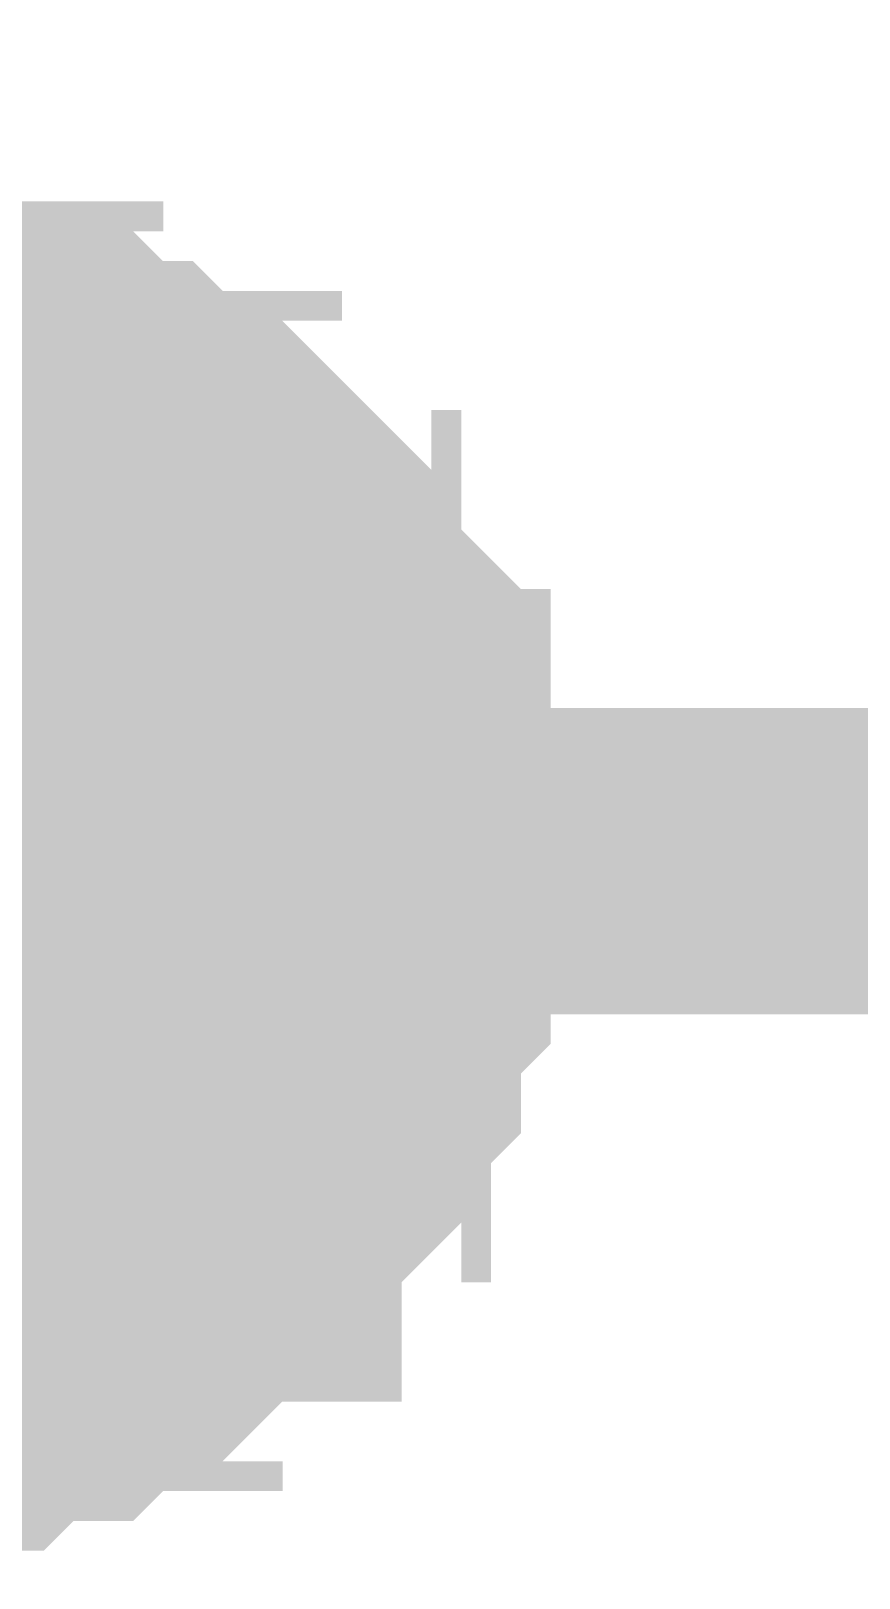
# Model space of a CAD drawing. Header units: inches. Extents: x 0 to 31.5, y 0 to 22.3.
# Drawn here: x 19.4058 to 19.4377, y 15.372 to 15.4316 of the extents above; entities that cross this region are included whole.
import ezdxf

# ---------------------------------------------------------------- set-up
doc = ezdxf.new("R2010")
doc.units = ezdxf.units.IN
doc.header["$MEASUREMENT"] = 0
doc.layers.add('Sheet', color=255, linetype='Continuous')

msp = doc.modelspace()

# ---------------------------------------------------------------- linework, layer by layer
at = {"layer": 'Sheet'}
for points in [[(21.099902, 14.399212, 0.0118, 0.0118, 0), (21.099902, 15.399588, 0.0118, 0.0118, 0), (20.199639, 15.399588, 0.0118, 0.0118, 0), (19.399278, 15.399588, 0.0118, 0.0118, 0), (19.399278, 15.499511, 0.0118, 0.0118, 0)], [(19.399278, 15.419113, 0.0118, 0.0118, 0), (19.400427, 15.419113, 0.0118, 0.0118, 0), (19.401575, 15.419113, 0.0118, 0.0118, 0), (19.402723, 15.419113, 0.0118, 0.0118, 0), (19.403871, 15.419113, 0.0118, 0.0118, 0), (19.40502, 15.419113, 0.0118, 0.0118, 0), (19.40502, 15.417965, 0.0118, 0.0118, 0), (19.406168, 15.417965, 0.0118, 0.0118, 0), (19.407316, 15.417965, 0.0118, 0.0118, 0), (19.408465, 15.416816, 0.0118, 0.0118, 0), (19.409613, 15.416816, 0.0118, 0.0118, 0), (19.409613, 15.416816, 0.0118, 0.0118, 0), (19.410761, 15.415667, 0.0118, 0.0118, 0), (19.411909, 15.415667, 0.0118, 0.0118, 0), (19.411909, 15.414519, 0.0118, 0.0118, 0), (19.413058, 15.414519, 0.0118, 0.0118, 0), (19.414206, 15.41337, 0.0118, 0.0118, 0), (19.414206, 15.41337, 0.0118, 0.0118, 0), (19.415354, 15.412222, 0.0118, 0.0118, 0), (19.415354, 15.411073, 0.0118, 0.0118, 0), (19.416503, 15.411073, 0.0118, 0.0118, 0), (19.416503, 15.409925, 0.0118, 0.0118, 0), (19.417651, 15.408776, 0.0118, 0.0118, 0), (19.417651, 15.408776, 0.0118, 0.0118, 0), (19.418799, 15.407628, 0.0118, 0.0118, 0), (19.418799, 15.406479, 0.0118, 0.0118, 0), (19.418799, 15.405331, 0.0118, 0.0118, 0), (19.418799, 15.404182, 0.0118, 0.0118, 0), (19.419948, 15.404182, 0.0118, 0.0118, 0), (19.419948, 15.403034, 0.0118, 0.0118, 0), (19.419948, 15.401885, 0.0118, 0.0118, 0), (19.419948, 15.400737, 0.0118, 0.0118, 0), (19.419948, 15.399588, 0.0118, 0.0118, 0)], [(19.399278, 15.419113, 0.0118, 0.0118, 0), (19.400427, 15.419113, 0.0118, 0.0118, 0), (19.401575, 15.419113, 0.0118, 0.0118, 0), (19.402723, 15.419113, 0.0118, 0.0118, 0), (19.403871, 15.419113, 0.0118, 0.0118, 0), (19.40502, 15.419113, 0.0118, 0.0118, 0), (19.40502, 15.417965, 0.0118, 0.0118, 0), (19.406168, 15.417965, 0.0118, 0.0118, 0), (19.407316, 15.417965, 0.0118, 0.0118, 0), (19.408465, 15.416816, 0.0118, 0.0118, 0), (19.409613, 15.416816, 0.0118, 0.0118, 0), (19.409613, 15.416816, 0.0118, 0.0118, 0), (19.410761, 15.415667, 0.0118, 0.0118, 0), (19.411909, 15.415667, 0.0118, 0.0118, 0), (19.411909, 15.414519, 0.0118, 0.0118, 0), (19.413058, 15.414519, 0.0118, 0.0118, 0), (19.414206, 15.41337, 0.0118, 0.0118, 0), (19.414206, 15.41337, 0.0118, 0.0118, 0), (19.415354, 15.412222, 0.0118, 0.0118, 0), (19.415354, 15.411073, 0.0118, 0.0118, 0), (19.416503, 15.411073, 0.0118, 0.0118, 0), (19.416503, 15.409925, 0.0118, 0.0118, 0), (19.417651, 15.408776, 0.0118, 0.0118, 0), (19.417651, 15.408776, 0.0118, 0.0118, 0), (19.418799, 15.407628, 0.0118, 0.0118, 0), (19.418799, 15.406479, 0.0118, 0.0118, 0), (19.418799, 15.405331, 0.0118, 0.0118, 0), (19.418799, 15.404182, 0.0118, 0.0118, 0), (19.419948, 15.404182, 0.0118, 0.0118, 0), (19.419948, 15.403034, 0.0118, 0.0118, 0), (19.419948, 15.401885, 0.0118, 0.0118, 0), (19.419948, 15.400737, 0.0118, 0.0118, 0), (19.419948, 15.399588, 0.0118, 0.0118, 0)], [(19.399278, 15.419113, 0.0118, 0.0118, 0), (19.400427, 15.419113, 0.0118, 0.0118, 0), (19.401575, 15.419113, 0.0118, 0.0118, 0), (19.402723, 15.419113, 0.0118, 0.0118, 0), (19.403871, 15.419113, 0.0118, 0.0118, 0), (19.40502, 15.419113, 0.0118, 0.0118, 0), (19.40502, 15.417965, 0.0118, 0.0118, 0), (19.406168, 15.417965, 0.0118, 0.0118, 0), (19.407316, 15.417965, 0.0118, 0.0118, 0), (19.408465, 15.416816, 0.0118, 0.0118, 0), (19.409613, 15.416816, 0.0118, 0.0118, 0), (19.409613, 15.416816, 0.0118, 0.0118, 0), (19.410761, 15.415667, 0.0118, 0.0118, 0), (19.411909, 15.415667, 0.0118, 0.0118, 0), (19.411909, 15.414519, 0.0118, 0.0118, 0), (19.413058, 15.414519, 0.0118, 0.0118, 0), (19.414206, 15.41337, 0.0118, 0.0118, 0), (19.414206, 15.41337, 0.0118, 0.0118, 0), (19.415354, 15.412222, 0.0118, 0.0118, 0), (19.415354, 15.411073, 0.0118, 0.0118, 0), (19.416503, 15.411073, 0.0118, 0.0118, 0), (19.416503, 15.409925, 0.0118, 0.0118, 0), (19.417651, 15.408776, 0.0118, 0.0118, 0), (19.417651, 15.408776, 0.0118, 0.0118, 0), (19.418799, 15.407628, 0.0118, 0.0118, 0), (19.418799, 15.406479, 0.0118, 0.0118, 0), (19.418799, 15.405331, 0.0118, 0.0118, 0), (19.418799, 15.404182, 0.0118, 0.0118, 0), (19.419948, 15.404182, 0.0118, 0.0118, 0), (19.419948, 15.403034, 0.0118, 0.0118, 0), (19.419948, 15.401885, 0.0118, 0.0118, 0), (19.419948, 15.400737, 0.0118, 0.0118, 0), (19.419948, 15.399588, 0.0118, 0.0118, 0)], [(19.399278, 15.419113, 0.0118, 0.0118, 0), (19.400427, 15.419113, 0.0118, 0.0118, 0), (19.401575, 15.419113, 0.0118, 0.0118, 0), (19.402723, 15.419113, 0.0118, 0.0118, 0), (19.403871, 15.419113, 0.0118, 0.0118, 0), (19.40502, 15.419113, 0.0118, 0.0118, 0), (19.40502, 15.417965, 0.0118, 0.0118, 0), (19.406168, 15.417965, 0.0118, 0.0118, 0), (19.407316, 15.417965, 0.0118, 0.0118, 0), (19.408465, 15.416816, 0.0118, 0.0118, 0), (19.409613, 15.416816, 0.0118, 0.0118, 0), (19.409613, 15.416816, 0.0118, 0.0118, 0), (19.410761, 15.415667, 0.0118, 0.0118, 0), (19.411909, 15.415667, 0.0118, 0.0118, 0), (19.411909, 15.414519, 0.0118, 0.0118, 0), (19.413058, 15.414519, 0.0118, 0.0118, 0), (19.414206, 15.41337, 0.0118, 0.0118, 0), (19.414206, 15.41337, 0.0118, 0.0118, 0), (19.415354, 15.412222, 0.0118, 0.0118, 0), (19.415354, 15.411073, 0.0118, 0.0118, 0), (19.416503, 15.411073, 0.0118, 0.0118, 0), (19.416503, 15.409925, 0.0118, 0.0118, 0), (19.417651, 15.408776, 0.0118, 0.0118, 0), (19.417651, 15.408776, 0.0118, 0.0118, 0), (19.418799, 15.407628, 0.0118, 0.0118, 0), (19.418799, 15.406479, 0.0118, 0.0118, 0), (19.418799, 15.405331, 0.0118, 0.0118, 0), (19.418799, 15.404182, 0.0118, 0.0118, 0), (19.419948, 15.404182, 0.0118, 0.0118, 0), (19.419948, 15.403034, 0.0118, 0.0118, 0), (19.419948, 15.401885, 0.0118, 0.0118, 0), (19.419948, 15.400737, 0.0118, 0.0118, 0), (19.419948, 15.399588, 0.0118, 0.0118, 0)], [(19.402723, 15.419113, 0.0039, 0.0039, 0), (19.403871, 15.419113, 0.0039, 0.0039, 0), (19.40502, 15.419113, 0.0039, 0.0039, 0), (19.40502, 15.417965, 0.0039, 0.0039, 0), (19.406168, 15.417965, 0.0039, 0.0039, 0), (19.407316, 15.417965, 0.0039, 0.0039, 0), (19.408465, 15.416816, 0.0039, 0.0039, 0), (19.409613, 15.416816, 0.0039, 0.0039, 0), (19.409613, 15.416816, 0.0039, 0.0039, 0), (19.410761, 15.415667, 0.0039, 0.0039, 0), (19.411909, 15.415667, 0.0039, 0.0039, 0), (19.411909, 15.414519, 0.0039, 0.0039, 0), (19.413058, 15.414519, 0.0039, 0.0039, 0), (19.414206, 15.41337, 0.0039, 0.0039, 0), (19.414206, 15.41337, 0.0039, 0.0039, 0), (19.415354, 15.412222, 0.0039, 0.0039, 0), (19.415354, 15.411073, 0.0039, 0.0039, 0), (19.416503, 15.411073, 0.0039, 0.0039, 0), (19.416503, 15.409925, 0.0039, 0.0039, 0), (19.417651, 15.408776, 0.0039, 0.0039, 0), (19.417651, 15.408776, 0.0039, 0.0039, 0), (19.418799, 15.407628, 0.0039, 0.0039, 0), (19.418799, 15.406479, 0.0039, 0.0039, 0), (19.418799, 15.405331, 0.0039, 0.0039, 0), (19.418799, 15.404182, 0.0039, 0.0039, 0), (19.419948, 15.404182, 0.0039, 0.0039, 0), (19.419948, 15.403034, 0.0039, 0.0039, 0), (19.419948, 15.401885, 0.0039, 0.0039, 0), (19.419948, 15.400737, 0.0039, 0.0039, 0), (19.419948, 15.399588, 0.0039, 0.0039, 0)], [(19.402723, 15.419113, 0.0039, 0.0039, 0), (19.403871, 15.419113, 0.0039, 0.0039, 0), (19.40502, 15.419113, 0.0039, 0.0039, 0), (19.40502, 15.417965, 0.0039, 0.0039, 0), (19.406168, 15.417965, 0.0039, 0.0039, 0), (19.407316, 15.417965, 0.0039, 0.0039, 0), (19.408465, 15.416816, 0.0039, 0.0039, 0), (19.409613, 15.416816, 0.0039, 0.0039, 0), (19.409613, 15.416816, 0.0039, 0.0039, 0), (19.410761, 15.415667, 0.0039, 0.0039, 0), (19.411909, 15.415667, 0.0039, 0.0039, 0), (19.411909, 15.414519, 0.0039, 0.0039, 0), (19.413058, 15.414519, 0.0039, 0.0039, 0), (19.414206, 15.41337, 0.0039, 0.0039, 0), (19.414206, 15.41337, 0.0039, 0.0039, 0), (19.415354, 15.412222, 0.0039, 0.0039, 0), (19.415354, 15.411073, 0.0039, 0.0039, 0), (19.416503, 15.411073, 0.0039, 0.0039, 0), (19.416503, 15.409925, 0.0039, 0.0039, 0), (19.417651, 15.408776, 0.0039, 0.0039, 0), (19.417651, 15.408776, 0.0039, 0.0039, 0), (19.418799, 15.407628, 0.0039, 0.0039, 0), (19.418799, 15.406479, 0.0039, 0.0039, 0), (19.418799, 15.405331, 0.0039, 0.0039, 0), (19.418799, 15.404182, 0.0039, 0.0039, 0), (19.419948, 15.404182, 0.0039, 0.0039, 0), (19.419948, 15.403034, 0.0039, 0.0039, 0), (19.419948, 15.401885, 0.0039, 0.0039, 0), (19.419948, 15.400737, 0.0039, 0.0039, 0), (19.419948, 15.399588, 0.0039, 0.0039, 0)], [(19.402723, 15.419113, 0.0039, 0.0039, 0), (19.403871, 15.419113, 0.0039, 0.0039, 0), (19.40502, 15.419113, 0.0039, 0.0039, 0), (19.40502, 15.417965, 0.0039, 0.0039, 0), (19.406168, 15.417965, 0.0039, 0.0039, 0), (19.407316, 15.417965, 0.0039, 0.0039, 0), (19.408465, 15.416816, 0.0039, 0.0039, 0), (19.409613, 15.416816, 0.0039, 0.0039, 0), (19.409613, 15.416816, 0.0039, 0.0039, 0), (19.410761, 15.415667, 0.0039, 0.0039, 0), (19.411909, 15.415667, 0.0039, 0.0039, 0), (19.411909, 15.414519, 0.0039, 0.0039, 0), (19.413058, 15.414519, 0.0039, 0.0039, 0), (19.414206, 15.41337, 0.0039, 0.0039, 0), (19.414206, 15.41337, 0.0039, 0.0039, 0), (19.415354, 15.412222, 0.0039, 0.0039, 0), (19.415354, 15.411073, 0.0039, 0.0039, 0), (19.416503, 15.411073, 0.0039, 0.0039, 0), (19.416503, 15.409925, 0.0039, 0.0039, 0), (19.417651, 15.408776, 0.0039, 0.0039, 0), (19.417651, 15.408776, 0.0039, 0.0039, 0), (19.418799, 15.407628, 0.0039, 0.0039, 0), (19.418799, 15.406479, 0.0039, 0.0039, 0), (19.418799, 15.405331, 0.0039, 0.0039, 0), (19.418799, 15.404182, 0.0039, 0.0039, 0), (19.419948, 15.404182, 0.0039, 0.0039, 0), (19.419948, 15.403034, 0.0039, 0.0039, 0), (19.419948, 15.401885, 0.0039, 0.0039, 0), (19.419948, 15.400737, 0.0039, 0.0039, 0), (19.419948, 15.399588, 0.0039, 0.0039, 0)], [(19.402723, 15.419113, 0.0039, 0.0039, 0), (19.403871, 15.419113, 0.0039, 0.0039, 0), (19.40502, 15.419113, 0.0039, 0.0039, 0), (19.40502, 15.417965, 0.0039, 0.0039, 0), (19.406168, 15.417965, 0.0039, 0.0039, 0), (19.407316, 15.417965, 0.0039, 0.0039, 0), (19.408465, 15.416816, 0.0039, 0.0039, 0), (19.409613, 15.416816, 0.0039, 0.0039, 0), (19.409613, 15.416816, 0.0039, 0.0039, 0), (19.410761, 15.415667, 0.0039, 0.0039, 0), (19.411909, 15.415667, 0.0039, 0.0039, 0), (19.411909, 15.414519, 0.0039, 0.0039, 0), (19.413058, 15.414519, 0.0039, 0.0039, 0), (19.414206, 15.41337, 0.0039, 0.0039, 0), (19.414206, 15.41337, 0.0039, 0.0039, 0), (19.415354, 15.412222, 0.0039, 0.0039, 0), (19.415354, 15.411073, 0.0039, 0.0039, 0), (19.416503, 15.411073, 0.0039, 0.0039, 0), (19.416503, 15.409925, 0.0039, 0.0039, 0), (19.417651, 15.408776, 0.0039, 0.0039, 0), (19.417651, 15.408776, 0.0039, 0.0039, 0), (19.418799, 15.407628, 0.0039, 0.0039, 0), (19.418799, 15.406479, 0.0039, 0.0039, 0), (19.418799, 15.405331, 0.0039, 0.0039, 0), (19.418799, 15.404182, 0.0039, 0.0039, 0), (19.419948, 15.404182, 0.0039, 0.0039, 0), (19.419948, 15.403034, 0.0039, 0.0039, 0), (19.419948, 15.401885, 0.0039, 0.0039, 0), (19.419948, 15.400737, 0.0039, 0.0039, 0), (19.419948, 15.399588, 0.0039, 0.0039, 0)], [(19.419948, 15.399588, 0.0118, 0.0118, 0), (19.419948, 15.398439, 0.0118, 0.0118, 0), (19.419948, 15.397291, 0.0118, 0.0118, 0), (19.419948, 15.396142, 0.0118, 0.0118, 0), (19.419948, 15.394994, 0.0118, 0.0118, 0), (19.418799, 15.393845, 0.0118, 0.0118, 0), (19.418799, 15.393845, 0.0118, 0.0118, 0), (19.418799, 15.392697, 0.0118, 0.0118, 0), (19.418799, 15.391548, 0.0118, 0.0118, 0), (19.417651, 15.3904, 0.0118, 0.0118, 0), (19.417651, 15.389251, 0.0118, 0.0118, 0), (19.416503, 15.389251, 0.0118, 0.0118, 0), (19.416503, 15.388103, 0.0118, 0.0118, 0), (19.415354, 15.386954, 0.0118, 0.0118, 0), (19.415354, 15.386954, 0.0118, 0.0118, 0), (19.414206, 15.385806, 0.0118, 0.0118, 0), (19.414206, 15.384657, 0.0118, 0.0118, 0), (19.413058, 15.384657, 0.0118, 0.0118, 0), (19.411909, 15.383508, 0.0118, 0.0118, 0), (19.411909, 15.383508, 0.0118, 0.0118, 0), (19.410761, 15.38236, 0.0118, 0.0118, 0), (19.409613, 15.38236, 0.0118, 0.0118, 0), (19.409613, 15.381211, 0.0118, 0.0118, 0), (19.408465, 15.381211, 0.0118, 0.0118, 0), (19.407316, 15.380063, 0.0118, 0.0118, 0), (19.406168, 15.380063, 0.0118, 0.0118, 0), (19.40502, 15.380063, 0.0118, 0.0118, 0), (19.40502, 15.380063, 0.0118, 0.0118, 0), (19.403871, 15.378914, 0.0118, 0.0118, 0), (19.402723, 15.378914, 0.0118, 0.0118, 0), (19.401575, 15.378914, 0.0118, 0.0118, 0), (19.400427, 15.378914, 0.0118, 0.0118, 0), (19.399278, 15.378914, 0.0118, 0.0118, 0)], [(19.419948, 15.399588, 0.0118, 0.0118, 0), (19.419948, 15.398439, 0.0118, 0.0118, 0), (19.419948, 15.397291, 0.0118, 0.0118, 0), (19.419948, 15.396142, 0.0118, 0.0118, 0), (19.419948, 15.394994, 0.0118, 0.0118, 0), (19.418799, 15.393845, 0.0118, 0.0118, 0), (19.418799, 15.393845, 0.0118, 0.0118, 0), (19.418799, 15.392697, 0.0118, 0.0118, 0), (19.418799, 15.391548, 0.0118, 0.0118, 0), (19.417651, 15.3904, 0.0118, 0.0118, 0), (19.417651, 15.389251, 0.0118, 0.0118, 0), (19.416503, 15.389251, 0.0118, 0.0118, 0), (19.416503, 15.388103, 0.0118, 0.0118, 0), (19.415354, 15.386954, 0.0118, 0.0118, 0), (19.415354, 15.386954, 0.0118, 0.0118, 0), (19.414206, 15.385806, 0.0118, 0.0118, 0), (19.414206, 15.384657, 0.0118, 0.0118, 0), (19.413058, 15.384657, 0.0118, 0.0118, 0), (19.411909, 15.383508, 0.0118, 0.0118, 0), (19.411909, 15.383508, 0.0118, 0.0118, 0), (19.410761, 15.38236, 0.0118, 0.0118, 0), (19.409613, 15.38236, 0.0118, 0.0118, 0), (19.409613, 15.381211, 0.0118, 0.0118, 0), (19.408465, 15.381211, 0.0118, 0.0118, 0), (19.407316, 15.380063, 0.0118, 0.0118, 0), (19.406168, 15.380063, 0.0118, 0.0118, 0), (19.40502, 15.380063, 0.0118, 0.0118, 0), (19.40502, 15.380063, 0.0118, 0.0118, 0), (19.403871, 15.378914, 0.0118, 0.0118, 0), (19.402723, 15.378914, 0.0118, 0.0118, 0), (19.401575, 15.378914, 0.0118, 0.0118, 0), (19.400427, 15.378914, 0.0118, 0.0118, 0), (19.399278, 15.378914, 0.0118, 0.0118, 0)], [(19.419948, 15.399588, 0.0118, 0.0118, 0), (19.419948, 15.398439, 0.0118, 0.0118, 0), (19.419948, 15.397291, 0.0118, 0.0118, 0), (19.419948, 15.396142, 0.0118, 0.0118, 0), (19.419948, 15.394994, 0.0118, 0.0118, 0), (19.418799, 15.393845, 0.0118, 0.0118, 0), (19.418799, 15.393845, 0.0118, 0.0118, 0), (19.418799, 15.392697, 0.0118, 0.0118, 0), (19.418799, 15.391548, 0.0118, 0.0118, 0), (19.417651, 15.3904, 0.0118, 0.0118, 0), (19.417651, 15.389251, 0.0118, 0.0118, 0), (19.416503, 15.389251, 0.0118, 0.0118, 0), (19.416503, 15.388103, 0.0118, 0.0118, 0), (19.415354, 15.386954, 0.0118, 0.0118, 0), (19.415354, 15.386954, 0.0118, 0.0118, 0), (19.414206, 15.385806, 0.0118, 0.0118, 0), (19.414206, 15.384657, 0.0118, 0.0118, 0), (19.413058, 15.384657, 0.0118, 0.0118, 0), (19.411909, 15.383508, 0.0118, 0.0118, 0), (19.411909, 15.383508, 0.0118, 0.0118, 0), (19.410761, 15.38236, 0.0118, 0.0118, 0), (19.409613, 15.38236, 0.0118, 0.0118, 0), (19.409613, 15.381211, 0.0118, 0.0118, 0), (19.408465, 15.381211, 0.0118, 0.0118, 0), (19.407316, 15.380063, 0.0118, 0.0118, 0), (19.406168, 15.380063, 0.0118, 0.0118, 0), (19.40502, 15.380063, 0.0118, 0.0118, 0), (19.40502, 15.380063, 0.0118, 0.0118, 0), (19.403871, 15.378914, 0.0118, 0.0118, 0), (19.402723, 15.378914, 0.0118, 0.0118, 0), (19.401575, 15.378914, 0.0118, 0.0118, 0), (19.400427, 15.378914, 0.0118, 0.0118, 0), (19.399278, 15.378914, 0.0118, 0.0118, 0)], [(19.419948, 15.399588, 0.0118, 0.0118, 0), (19.419948, 15.398439, 0.0118, 0.0118, 0), (19.419948, 15.397291, 0.0118, 0.0118, 0), (19.419948, 15.396142, 0.0118, 0.0118, 0), (19.419948, 15.394994, 0.0118, 0.0118, 0), (19.418799, 15.393845, 0.0118, 0.0118, 0), (19.418799, 15.393845, 0.0118, 0.0118, 0), (19.418799, 15.392697, 0.0118, 0.0118, 0), (19.418799, 15.391548, 0.0118, 0.0118, 0), (19.417651, 15.3904, 0.0118, 0.0118, 0), (19.417651, 15.389251, 0.0118, 0.0118, 0), (19.416503, 15.389251, 0.0118, 0.0118, 0), (19.416503, 15.388103, 0.0118, 0.0118, 0), (19.415354, 15.386954, 0.0118, 0.0118, 0), (19.415354, 15.386954, 0.0118, 0.0118, 0), (19.414206, 15.385806, 0.0118, 0.0118, 0), (19.414206, 15.384657, 0.0118, 0.0118, 0), (19.413058, 15.384657, 0.0118, 0.0118, 0), (19.411909, 15.383508, 0.0118, 0.0118, 0), (19.411909, 15.383508, 0.0118, 0.0118, 0), (19.410761, 15.38236, 0.0118, 0.0118, 0), (19.409613, 15.38236, 0.0118, 0.0118, 0), (19.409613, 15.381211, 0.0118, 0.0118, 0), (19.408465, 15.381211, 0.0118, 0.0118, 0), (19.407316, 15.380063, 0.0118, 0.0118, 0), (19.406168, 15.380063, 0.0118, 0.0118, 0), (19.40502, 15.380063, 0.0118, 0.0118, 0), (19.40502, 15.380063, 0.0118, 0.0118, 0), (19.403871, 15.378914, 0.0118, 0.0118, 0), (19.402723, 15.378914, 0.0118, 0.0118, 0), (19.401575, 15.378914, 0.0118, 0.0118, 0), (19.400427, 15.378914, 0.0118, 0.0118, 0), (19.399278, 15.378914, 0.0118, 0.0118, 0)], [(19.419948, 15.399588, 0.0118, 0.0118, 0), (19.419948, 15.399588, 0.0118, 0.0118, 0), (19.419948, 15.399588, 0.0118, 0.0118, 0), (19.419948, 15.399588, 0.0118, 0.0118, 0), (19.419948, 15.399588, 0.0118, 0.0118, 0), (19.419948, 15.399588, 0.0118, 0.0118, 0), (19.419948, 15.399588, 0.0118, 0.0118, 0), (19.419948, 15.399588, 0.0118, 0.0118, 0), (19.419948, 15.399588, 0.0118, 0.0118, 0), (19.419948, 15.399588, 0.0118, 0.0118, 0), (19.419948, 15.399588, 0.0118, 0.0118, 0), (19.419948, 15.399588, 0.0118, 0.0118, 0), (19.419948, 15.399588, 0.0118, 0.0118, 0), (19.419948, 15.399588, 0.0118, 0.0118, 0), (19.419948, 15.399588, 0.0118, 0.0118, 0), (19.419948, 15.399588, 0.0118, 0.0118, 0), (19.419948, 15.399588, 0.0118, 0.0118, 0), (19.419948, 15.399588, 0.0118, 0.0118, 0), (19.419948, 15.399588, 0.0118, 0.0118, 0), (19.419948, 15.399588, 0.0118, 0.0118, 0), (19.419948, 15.399588, 0.0118, 0.0118, 0), (19.419948, 15.399588, 0.0118, 0.0118, 0), (19.419948, 15.399588, 0.0118, 0.0118, 0), (19.419948, 15.399588, 0.0118, 0.0118, 0), (19.419948, 15.399588, 0.0118, 0.0118, 0), (19.419948, 15.399588, 0.0118, 0.0118, 0), (19.419948, 15.399588, 0.0118, 0.0118, 0), (19.419948, 15.399588, 0.0118, 0.0118, 0), (19.419948, 15.399588, 0.0118, 0.0118, 0), (19.419948, 15.399588, 0.0118, 0.0118, 0), (19.419948, 15.399588, 0.0118, 0.0118, 0), (19.419948, 15.399588, 0.0118, 0.0118, 0), (19.419948, 15.399588, 0.0118, 0.0118, 0)], [(19.419948, 15.399588, 0.0118, 0.0118, 0), (19.419948, 15.399588, 0.0118, 0.0118, 0)], [(19.419948, 15.399588, 0.0118, 0.0118, 0), (19.419948, 15.399588, 0.0118, 0.0118, 0), (19.419948, 15.399588, 0.0118, 0.0118, 0), (19.419948, 15.399588, 0.0118, 0.0118, 0), (19.419948, 15.399588, 0.0118, 0.0118, 0), (19.419948, 15.399588, 0.0118, 0.0118, 0), (19.419948, 15.399588, 0.0118, 0.0118, 0), (19.419948, 15.399588, 0.0118, 0.0118, 0), (19.419948, 15.399588, 0.0118, 0.0118, 0), (19.419948, 15.399588, 0.0118, 0.0118, 0), (19.419948, 15.399588, 0.0118, 0.0118, 0), (19.419948, 15.399588, 0.0118, 0.0118, 0), (19.419948, 15.399588, 0.0118, 0.0118, 0), (19.419948, 15.399588, 0.0118, 0.0118, 0), (19.419948, 15.399588, 0.0118, 0.0118, 0), (19.419948, 15.399588, 0.0118, 0.0118, 0), (19.419948, 15.399588, 0.0118, 0.0118, 0), (19.419948, 15.399588, 0.0118, 0.0118, 0), (19.419948, 15.399588, 0.0118, 0.0118, 0), (19.419948, 15.399588, 0.0118, 0.0118, 0), (19.419948, 15.399588, 0.0118, 0.0118, 0), (19.419948, 15.399588, 0.0118, 0.0118, 0), (19.419948, 15.399588, 0.0118, 0.0118, 0), (19.419948, 15.399588, 0.0118, 0.0118, 0), (19.419948, 15.399588, 0.0118, 0.0118, 0), (19.419948, 15.399588, 0.0118, 0.0118, 0), (19.419948, 15.399588, 0.0118, 0.0118, 0), (19.419948, 15.399588, 0.0118, 0.0118, 0), (19.419948, 15.399588, 0.0118, 0.0118, 0), (19.419948, 15.399588, 0.0118, 0.0118, 0), (19.419948, 15.399588, 0.0118, 0.0118, 0), (19.419948, 15.399588, 0.0118, 0.0118, 0), (19.419948, 15.399588, 0.0118, 0.0118, 0)], [(19.419948, 15.399588, 0.0118, 0.0118, 0), (19.419948, 15.399588, 0.0118, 0.0118, 0)], [(19.419948, 15.399588, 0.0118, 0.0118, 0), (19.419948, 15.399588, 0.0118, 0.0118, 0), (19.419948, 15.399588, 0.0118, 0.0118, 0), (19.419948, 15.399588, 0.0118, 0.0118, 0), (19.419948, 15.399588, 0.0118, 0.0118, 0), (19.419948, 15.399588, 0.0118, 0.0118, 0), (19.419948, 15.399588, 0.0118, 0.0118, 0), (19.419948, 15.399588, 0.0118, 0.0118, 0), (19.419948, 15.399588, 0.0118, 0.0118, 0), (19.419948, 15.399588, 0.0118, 0.0118, 0), (19.419948, 15.399588, 0.0118, 0.0118, 0), (19.419948, 15.399588, 0.0118, 0.0118, 0), (19.419948, 15.399588, 0.0118, 0.0118, 0), (19.419948, 15.399588, 0.0118, 0.0118, 0), (19.419948, 15.399588, 0.0118, 0.0118, 0), (19.419948, 15.399588, 0.0118, 0.0118, 0), (19.419948, 15.399588, 0.0118, 0.0118, 0), (19.419948, 15.399588, 0.0118, 0.0118, 0), (19.419948, 15.399588, 0.0118, 0.0118, 0), (19.419948, 15.399588, 0.0118, 0.0118, 0), (19.419948, 15.399588, 0.0118, 0.0118, 0), (19.419948, 15.399588, 0.0118, 0.0118, 0), (19.419948, 15.399588, 0.0118, 0.0118, 0), (19.419948, 15.399588, 0.0118, 0.0118, 0), (19.419948, 15.399588, 0.0118, 0.0118, 0), (19.419948, 15.399588, 0.0118, 0.0118, 0), (19.419948, 15.399588, 0.0118, 0.0118, 0), (19.419948, 15.399588, 0.0118, 0.0118, 0), (19.419948, 15.399588, 0.0118, 0.0118, 0), (19.419948, 15.399588, 0.0118, 0.0118, 0), (19.419948, 15.399588, 0.0118, 0.0118, 0), (19.419948, 15.399588, 0.0118, 0.0118, 0), (19.419948, 15.399588, 0.0118, 0.0118, 0)], [(19.419948, 15.399588, 0.0118, 0.0118, 0), (19.419948, 15.399588, 0.0118, 0.0118, 0)], [(19.419948, 15.399588, 0.0118, 0.0118, 0), (19.419948, 15.399588, 0.0118, 0.0118, 0), (19.419948, 15.399588, 0.0118, 0.0118, 0), (19.419948, 15.399588, 0.0118, 0.0118, 0), (19.419948, 15.399588, 0.0118, 0.0118, 0), (19.419948, 15.399588, 0.0118, 0.0118, 0), (19.419948, 15.399588, 0.0118, 0.0118, 0), (19.419948, 15.399588, 0.0118, 0.0118, 0), (19.419948, 15.399588, 0.0118, 0.0118, 0), (19.419948, 15.399588, 0.0118, 0.0118, 0), (19.419948, 15.399588, 0.0118, 0.0118, 0), (19.419948, 15.399588, 0.0118, 0.0118, 0), (19.419948, 15.399588, 0.0118, 0.0118, 0), (19.419948, 15.399588, 0.0118, 0.0118, 0), (19.419948, 15.399588, 0.0118, 0.0118, 0), (19.419948, 15.399588, 0.0118, 0.0118, 0), (19.419948, 15.399588, 0.0118, 0.0118, 0), (19.419948, 15.399588, 0.0118, 0.0118, 0), (19.419948, 15.399588, 0.0118, 0.0118, 0), (19.419948, 15.399588, 0.0118, 0.0118, 0), (19.419948, 15.399588, 0.0118, 0.0118, 0), (19.419948, 15.399588, 0.0118, 0.0118, 0), (19.419948, 15.399588, 0.0118, 0.0118, 0), (19.419948, 15.399588, 0.0118, 0.0118, 0), (19.419948, 15.399588, 0.0118, 0.0118, 0), (19.419948, 15.399588, 0.0118, 0.0118, 0), (19.419948, 15.399588, 0.0118, 0.0118, 0), (19.419948, 15.399588, 0.0118, 0.0118, 0), (19.419948, 15.399588, 0.0118, 0.0118, 0), (19.419948, 15.399588, 0.0118, 0.0118, 0), (19.419948, 15.399588, 0.0118, 0.0118, 0), (19.419948, 15.399588, 0.0118, 0.0118, 0), (19.419948, 15.399588, 0.0118, 0.0118, 0)], [(19.419948, 15.399588, 0.0118, 0.0118, 0), (19.419948, 15.399588, 0.0118, 0.0118, 0)], [(19.419948, 15.399588, 0.0039, 0.0039, 0), (19.419948, 15.398439, 0.0039, 0.0039, 0), (19.419948, 15.397291, 0.0039, 0.0039, 0), (19.419948, 15.396142, 0.0039, 0.0039, 0), (19.419948, 15.394994, 0.0039, 0.0039, 0), (19.418799, 15.393845, 0.0039, 0.0039, 0), (19.418799, 15.393845, 0.0039, 0.0039, 0), (19.418799, 15.392697, 0.0039, 0.0039, 0), (19.418799, 15.391548, 0.0039, 0.0039, 0), (19.417651, 15.3904, 0.0039, 0.0039, 0), (19.417651, 15.389251, 0.0039, 0.0039, 0), (19.416503, 15.389251, 0.0039, 0.0039, 0), (19.416503, 15.388103, 0.0039, 0.0039, 0), (19.415354, 15.386954, 0.0039, 0.0039, 0), (19.415354, 15.386954, 0.0039, 0.0039, 0), (19.414206, 15.385806, 0.0039, 0.0039, 0), (19.414206, 15.384657, 0.0039, 0.0039, 0), (19.413058, 15.384657, 0.0039, 0.0039, 0), (19.411909, 15.383508, 0.0039, 0.0039, 0), (19.411909, 15.383508, 0.0039, 0.0039, 0), (19.410761, 15.38236, 0.0039, 0.0039, 0), (19.409613, 15.38236, 0.0039, 0.0039, 0), (19.409613, 15.381211, 0.0039, 0.0039, 0), (19.408465, 15.381211, 0.0039, 0.0039, 0), (19.407316, 15.380063, 0.0039, 0.0039, 0), (19.406168, 15.380063, 0.0039, 0.0039, 0), (19.40502, 15.380063, 0.0039, 0.0039, 0), (19.40502, 15.380063, 0.0039, 0.0039, 0), (19.403871, 15.378914, 0.0039, 0.0039, 0), (19.402723, 15.378914, 0.0039, 0.0039, 0)], [(19.419948, 15.399588, 0.0039, 0.0039, 0), (19.419948, 15.398439, 0.0039, 0.0039, 0), (19.419948, 15.397291, 0.0039, 0.0039, 0), (19.419948, 15.396142, 0.0039, 0.0039, 0), (19.419948, 15.394994, 0.0039, 0.0039, 0), (19.418799, 15.393845, 0.0039, 0.0039, 0), (19.418799, 15.393845, 0.0039, 0.0039, 0), (19.418799, 15.392697, 0.0039, 0.0039, 0), (19.418799, 15.391548, 0.0039, 0.0039, 0), (19.417651, 15.3904, 0.0039, 0.0039, 0), (19.417651, 15.389251, 0.0039, 0.0039, 0), (19.416503, 15.389251, 0.0039, 0.0039, 0), (19.416503, 15.388103, 0.0039, 0.0039, 0), (19.415354, 15.386954, 0.0039, 0.0039, 0), (19.415354, 15.386954, 0.0039, 0.0039, 0), (19.414206, 15.385806, 0.0039, 0.0039, 0), (19.414206, 15.384657, 0.0039, 0.0039, 0), (19.413058, 15.384657, 0.0039, 0.0039, 0), (19.411909, 15.383508, 0.0039, 0.0039, 0), (19.411909, 15.383508, 0.0039, 0.0039, 0), (19.410761, 15.38236, 0.0039, 0.0039, 0), (19.409613, 15.38236, 0.0039, 0.0039, 0), (19.409613, 15.381211, 0.0039, 0.0039, 0), (19.408465, 15.381211, 0.0039, 0.0039, 0), (19.407316, 15.380063, 0.0039, 0.0039, 0), (19.406168, 15.380063, 0.0039, 0.0039, 0), (19.40502, 15.380063, 0.0039, 0.0039, 0), (19.40502, 15.380063, 0.0039, 0.0039, 0), (19.403871, 15.378914, 0.0039, 0.0039, 0), (19.402723, 15.378914, 0.0039, 0.0039, 0)], [(19.419948, 15.399588, 0.0039, 0.0039, 0), (19.419948, 15.398439, 0.0039, 0.0039, 0), (19.419948, 15.397291, 0.0039, 0.0039, 0), (19.419948, 15.396142, 0.0039, 0.0039, 0), (19.419948, 15.394994, 0.0039, 0.0039, 0), (19.418799, 15.393845, 0.0039, 0.0039, 0), (19.418799, 15.393845, 0.0039, 0.0039, 0), (19.418799, 15.392697, 0.0039, 0.0039, 0), (19.418799, 15.391548, 0.0039, 0.0039, 0), (19.417651, 15.3904, 0.0039, 0.0039, 0), (19.417651, 15.389251, 0.0039, 0.0039, 0), (19.416503, 15.389251, 0.0039, 0.0039, 0), (19.416503, 15.388103, 0.0039, 0.0039, 0), (19.415354, 15.386954, 0.0039, 0.0039, 0), (19.415354, 15.386954, 0.0039, 0.0039, 0), (19.414206, 15.385806, 0.0039, 0.0039, 0), (19.414206, 15.384657, 0.0039, 0.0039, 0), (19.413058, 15.384657, 0.0039, 0.0039, 0), (19.411909, 15.383508, 0.0039, 0.0039, 0), (19.411909, 15.383508, 0.0039, 0.0039, 0), (19.410761, 15.38236, 0.0039, 0.0039, 0), (19.409613, 15.38236, 0.0039, 0.0039, 0), (19.409613, 15.381211, 0.0039, 0.0039, 0), (19.408465, 15.381211, 0.0039, 0.0039, 0), (19.407316, 15.380063, 0.0039, 0.0039, 0), (19.406168, 15.380063, 0.0039, 0.0039, 0), (19.40502, 15.380063, 0.0039, 0.0039, 0), (19.40502, 15.380063, 0.0039, 0.0039, 0), (19.403871, 15.378914, 0.0039, 0.0039, 0), (19.402723, 15.378914, 0.0039, 0.0039, 0)], [(19.419948, 15.399588, 0.0039, 0.0039, 0), (19.419948, 15.398439, 0.0039, 0.0039, 0), (19.419948, 15.397291, 0.0039, 0.0039, 0), (19.419948, 15.396142, 0.0039, 0.0039, 0), (19.419948, 15.394994, 0.0039, 0.0039, 0), (19.418799, 15.393845, 0.0039, 0.0039, 0), (19.418799, 15.393845, 0.0039, 0.0039, 0), (19.418799, 15.392697, 0.0039, 0.0039, 0), (19.418799, 15.391548, 0.0039, 0.0039, 0), (19.417651, 15.3904, 0.0039, 0.0039, 0), (19.417651, 15.389251, 0.0039, 0.0039, 0), (19.416503, 15.389251, 0.0039, 0.0039, 0), (19.416503, 15.388103, 0.0039, 0.0039, 0), (19.415354, 15.386954, 0.0039, 0.0039, 0), (19.415354, 15.386954, 0.0039, 0.0039, 0), (19.414206, 15.385806, 0.0039, 0.0039, 0), (19.414206, 15.384657, 0.0039, 0.0039, 0), (19.413058, 15.384657, 0.0039, 0.0039, 0), (19.411909, 15.383508, 0.0039, 0.0039, 0), (19.411909, 15.383508, 0.0039, 0.0039, 0), (19.410761, 15.38236, 0.0039, 0.0039, 0), (19.409613, 15.38236, 0.0039, 0.0039, 0), (19.409613, 15.381211, 0.0039, 0.0039, 0), (19.408465, 15.381211, 0.0039, 0.0039, 0), (19.407316, 15.380063, 0.0039, 0.0039, 0), (19.406168, 15.380063, 0.0039, 0.0039, 0), (19.40502, 15.380063, 0.0039, 0.0039, 0), (19.40502, 15.380063, 0.0039, 0.0039, 0), (19.403871, 15.378914, 0.0039, 0.0039, 0), (19.402723, 15.378914, 0.0039, 0.0039, 0)], [(19.419948, 15.399588, 0.0039, 0.0039, 0), (19.419948, 15.399588, 0.0039, 0.0039, 0), (19.419948, 15.399588, 0.0039, 0.0039, 0), (19.419948, 15.399588, 0.0039, 0.0039, 0), (19.419948, 15.399588, 0.0039, 0.0039, 0), (19.419948, 15.399588, 0.0039, 0.0039, 0), (19.419948, 15.399588, 0.0039, 0.0039, 0), (19.419948, 15.399588, 0.0039, 0.0039, 0), (19.419948, 15.399588, 0.0039, 0.0039, 0), (19.419948, 15.399588, 0.0039, 0.0039, 0), (19.419948, 15.399588, 0.0039, 0.0039, 0), (19.419948, 15.399588, 0.0039, 0.0039, 0), (19.419948, 15.399588, 0.0039, 0.0039, 0), (19.419948, 15.399588, 0.0039, 0.0039, 0), (19.419948, 15.399588, 0.0039, 0.0039, 0), (19.419948, 15.399588, 0.0039, 0.0039, 0), (19.419948, 15.399588, 0.0039, 0.0039, 0), (19.419948, 15.399588, 0.0039, 0.0039, 0), (19.419948, 15.399588, 0.0039, 0.0039, 0), (19.419948, 15.399588, 0.0039, 0.0039, 0), (19.419948, 15.399588, 0.0039, 0.0039, 0), (19.419948, 15.399588, 0.0039, 0.0039, 0), (19.419948, 15.399588, 0.0039, 0.0039, 0), (19.419948, 15.399588, 0.0039, 0.0039, 0), (19.419948, 15.399588, 0.0039, 0.0039, 0), (19.419948, 15.399588, 0.0039, 0.0039, 0), (19.419948, 15.399588, 0.0039, 0.0039, 0), (19.419948, 15.399588, 0.0039, 0.0039, 0), (19.419948, 15.399588, 0.0039, 0.0039, 0), (19.419948, 15.399588, 0.0039, 0.0039, 0), (19.419948, 15.399588, 0.0039, 0.0039, 0), (19.419948, 15.399588, 0.0039, 0.0039, 0), (19.419948, 15.399588, 0.0039, 0.0039, 0)], [(19.419948, 15.399588, 0.0039, 0.0039, 0), (19.419948, 15.399588, 0.0039, 0.0039, 0)], [(19.419948, 15.399588, 0.0039, 0.0039, 0), (19.419948, 15.399588, 0.0039, 0.0039, 0), (19.419948, 15.399588, 0.0039, 0.0039, 0), (19.419948, 15.399588, 0.0039, 0.0039, 0), (19.419948, 15.399588, 0.0039, 0.0039, 0), (19.419948, 15.399588, 0.0039, 0.0039, 0), (19.419948, 15.399588, 0.0039, 0.0039, 0), (19.419948, 15.399588, 0.0039, 0.0039, 0), (19.419948, 15.399588, 0.0039, 0.0039, 0), (19.419948, 15.399588, 0.0039, 0.0039, 0), (19.419948, 15.399588, 0.0039, 0.0039, 0), (19.419948, 15.399588, 0.0039, 0.0039, 0), (19.419948, 15.399588, 0.0039, 0.0039, 0), (19.419948, 15.399588, 0.0039, 0.0039, 0), (19.419948, 15.399588, 0.0039, 0.0039, 0), (19.419948, 15.399588, 0.0039, 0.0039, 0), (19.419948, 15.399588, 0.0039, 0.0039, 0), (19.419948, 15.399588, 0.0039, 0.0039, 0), (19.419948, 15.399588, 0.0039, 0.0039, 0), (19.419948, 15.399588, 0.0039, 0.0039, 0), (19.419948, 15.399588, 0.0039, 0.0039, 0), (19.419948, 15.399588, 0.0039, 0.0039, 0), (19.419948, 15.399588, 0.0039, 0.0039, 0), (19.419948, 15.399588, 0.0039, 0.0039, 0), (19.419948, 15.399588, 0.0039, 0.0039, 0), (19.419948, 15.399588, 0.0039, 0.0039, 0), (19.419948, 15.399588, 0.0039, 0.0039, 0), (19.419948, 15.399588, 0.0039, 0.0039, 0), (19.419948, 15.399588, 0.0039, 0.0039, 0), (19.419948, 15.399588, 0.0039, 0.0039, 0), (19.419948, 15.399588, 0.0039, 0.0039, 0), (19.419948, 15.399588, 0.0039, 0.0039, 0), (19.419948, 15.399588, 0.0039, 0.0039, 0)], [(19.419948, 15.399588, 0.0039, 0.0039, 0), (19.419948, 15.399588, 0.0039, 0.0039, 0)], [(19.419948, 15.399588, 0.0039, 0.0039, 0), (19.419948, 15.399588, 0.0039, 0.0039, 0), (19.419948, 15.399588, 0.0039, 0.0039, 0), (19.419948, 15.399588, 0.0039, 0.0039, 0), (19.419948, 15.399588, 0.0039, 0.0039, 0), (19.419948, 15.399588, 0.0039, 0.0039, 0), (19.419948, 15.399588, 0.0039, 0.0039, 0), (19.419948, 15.399588, 0.0039, 0.0039, 0), (19.419948, 15.399588, 0.0039, 0.0039, 0), (19.419948, 15.399588, 0.0039, 0.0039, 0), (19.419948, 15.399588, 0.0039, 0.0039, 0), (19.419948, 15.399588, 0.0039, 0.0039, 0), (19.419948, 15.399588, 0.0039, 0.0039, 0), (19.419948, 15.399588, 0.0039, 0.0039, 0), (19.419948, 15.399588, 0.0039, 0.0039, 0), (19.419948, 15.399588, 0.0039, 0.0039, 0), (19.419948, 15.399588, 0.0039, 0.0039, 0), (19.419948, 15.399588, 0.0039, 0.0039, 0), (19.419948, 15.399588, 0.0039, 0.0039, 0), (19.419948, 15.399588, 0.0039, 0.0039, 0), (19.419948, 15.399588, 0.0039, 0.0039, 0), (19.419948, 15.399588, 0.0039, 0.0039, 0), (19.419948, 15.399588, 0.0039, 0.0039, 0), (19.419948, 15.399588, 0.0039, 0.0039, 0), (19.419948, 15.399588, 0.0039, 0.0039, 0), (19.419948, 15.399588, 0.0039, 0.0039, 0), (19.419948, 15.399588, 0.0039, 0.0039, 0), (19.419948, 15.399588, 0.0039, 0.0039, 0), (19.419948, 15.399588, 0.0039, 0.0039, 0), (19.419948, 15.399588, 0.0039, 0.0039, 0), (19.419948, 15.399588, 0.0039, 0.0039, 0), (19.419948, 15.399588, 0.0039, 0.0039, 0), (19.419948, 15.399588, 0.0039, 0.0039, 0)], [(19.419948, 15.399588, 0.0039, 0.0039, 0), (19.419948, 15.399588, 0.0039, 0.0039, 0)], [(19.419948, 15.399588, 0.0039, 0.0039, 0), (19.419948, 15.399588, 0.0039, 0.0039, 0), (19.419948, 15.399588, 0.0039, 0.0039, 0), (19.419948, 15.399588, 0.0039, 0.0039, 0), (19.419948, 15.399588, 0.0039, 0.0039, 0), (19.419948, 15.399588, 0.0039, 0.0039, 0), (19.419948, 15.399588, 0.0039, 0.0039, 0), (19.419948, 15.399588, 0.0039, 0.0039, 0), (19.419948, 15.399588, 0.0039, 0.0039, 0), (19.419948, 15.399588, 0.0039, 0.0039, 0), (19.419948, 15.399588, 0.0039, 0.0039, 0), (19.419948, 15.399588, 0.0039, 0.0039, 0), (19.419948, 15.399588, 0.0039, 0.0039, 0), (19.419948, 15.399588, 0.0039, 0.0039, 0), (19.419948, 15.399588, 0.0039, 0.0039, 0), (19.419948, 15.399588, 0.0039, 0.0039, 0), (19.419948, 15.399588, 0.0039, 0.0039, 0), (19.419948, 15.399588, 0.0039, 0.0039, 0), (19.419948, 15.399588, 0.0039, 0.0039, 0), (19.419948, 15.399588, 0.0039, 0.0039, 0), (19.419948, 15.399588, 0.0039, 0.0039, 0), (19.419948, 15.399588, 0.0039, 0.0039, 0), (19.419948, 15.399588, 0.0039, 0.0039, 0), (19.419948, 15.399588, 0.0039, 0.0039, 0), (19.419948, 15.399588, 0.0039, 0.0039, 0), (19.419948, 15.399588, 0.0039, 0.0039, 0), (19.419948, 15.399588, 0.0039, 0.0039, 0), (19.419948, 15.399588, 0.0039, 0.0039, 0), (19.419948, 15.399588, 0.0039, 0.0039, 0), (19.419948, 15.399588, 0.0039, 0.0039, 0), (19.419948, 15.399588, 0.0039, 0.0039, 0), (19.419948, 15.399588, 0.0039, 0.0039, 0), (19.419948, 15.399588, 0.0039, 0.0039, 0)], [(19.419948, 15.399588, 0.0039, 0.0039, 0), (19.419948, 15.399588, 0.0039, 0.0039, 0)]]:
    msp.add_lwpolyline(points, format="xyseb", dxfattribs=at)
msp.add_lwpolyline([(19.39, 15.4, 0.02, 0.02, 1), (19.41, 15.4, 0.02, 0.02, 1)], format="xyseb", close=True, dxfattribs=at)

doc.saveas('drawing.dxf')
